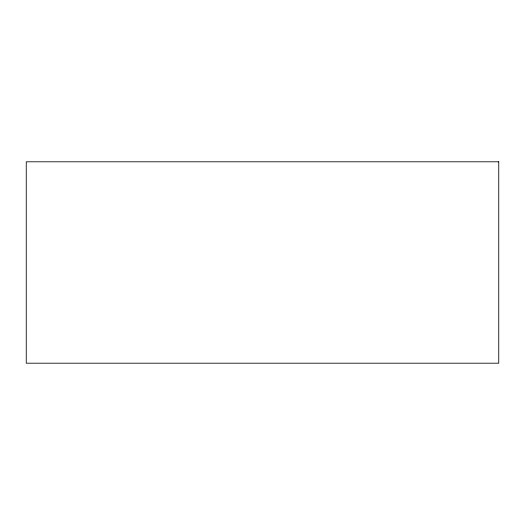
<?xml version="1.0" encoding="UTF-8"?>
<svg xmlns="http://www.w3.org/2000/svg" width="525" height="525" viewBox="0 0 525 525"><rect width="100%" height="100%" fill="white"/><g stroke="black" fill="none" stroke-linecap="round" stroke-linejoin="round"><path stroke-width="0.79" d="M498.75 161.805L26.25 161.805L26.25 363.195L498.75 363.195L498.75 161.805"/></g></svg>
